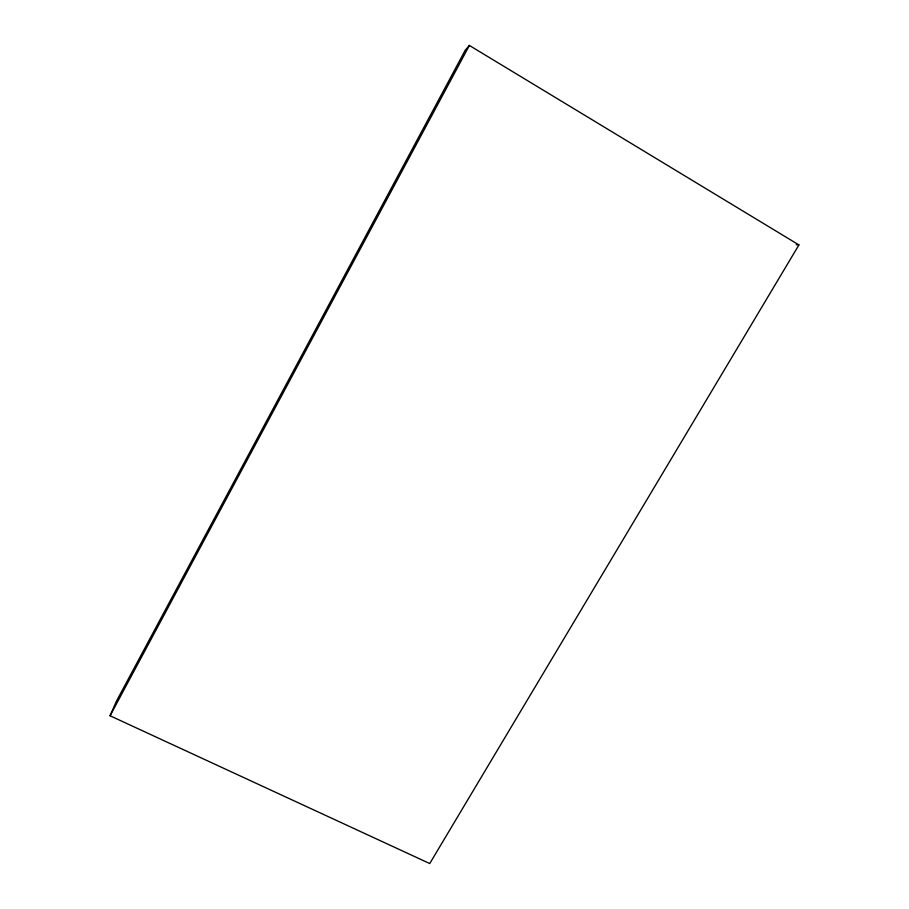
<?xml version="1.0" encoding="UTF-8"?>
<svg xmlns="http://www.w3.org/2000/svg" width="909" height="909" viewBox="0 0 909 909"><rect width="100%" height="100%" fill="white"/><g stroke="black" fill="none" stroke-linecap="round" stroke-linejoin="round"><path stroke-width="1.36" d="M110.069 715.769L116.386 701.259L465.283 50.131L469.385 45.45L798.931 244.93L429.741 863.55L110.069 715.769L469.385 45.45M796.239 244.657L798.931 244.93"/></g></svg>
